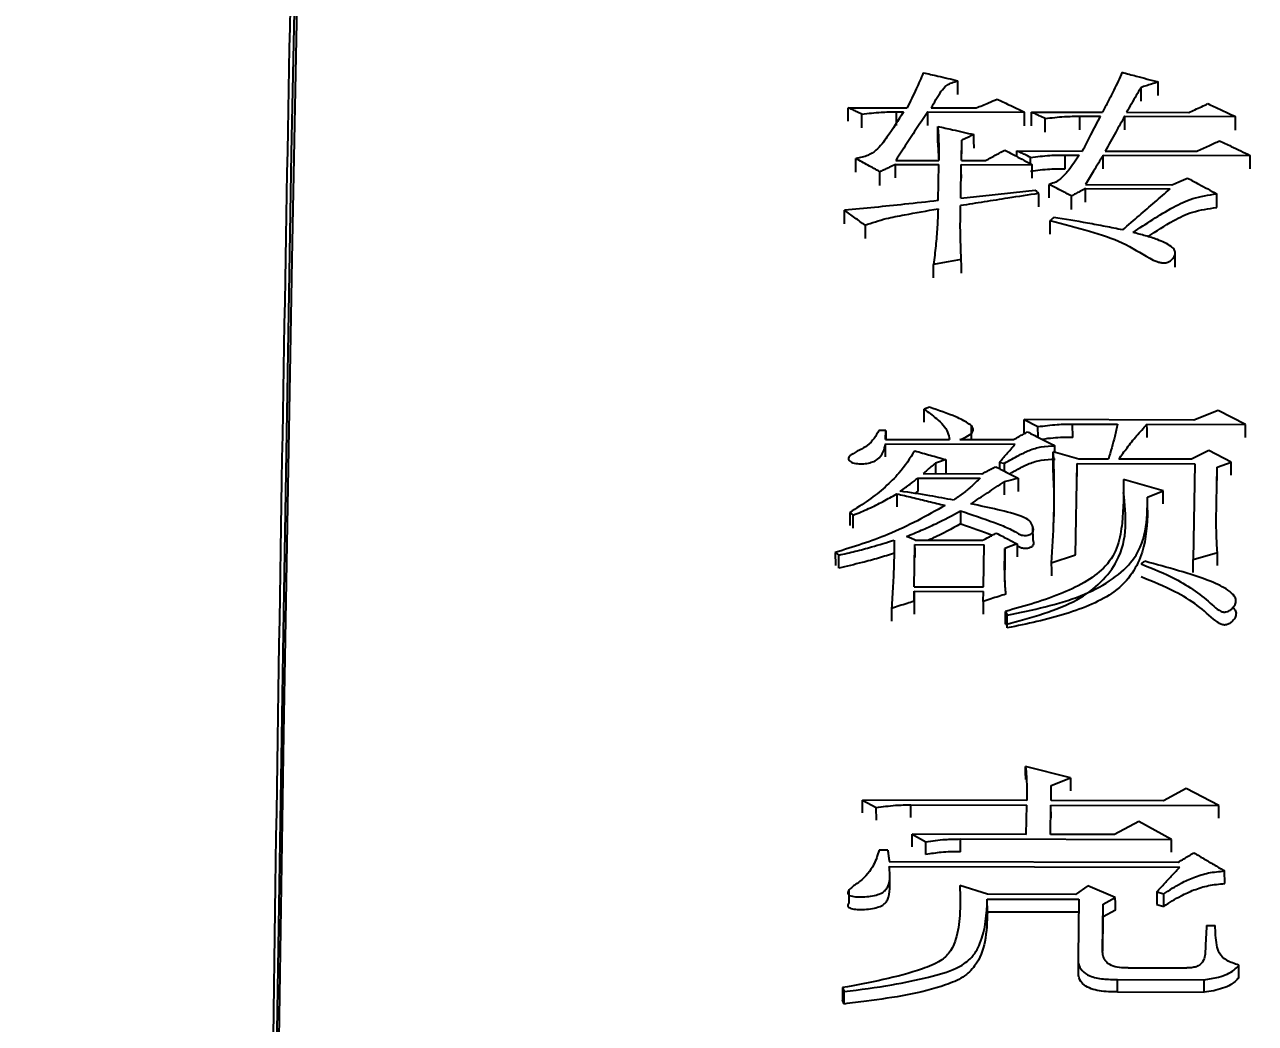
# Model space of a CAD drawing. Header units: millimetres. Extents: x 2312 to 3992, y 755 to 1943.
# Drawn here: x 2734.06 to 2740.99, y 1727.98 to 1733.6 of the extents above; entities that cross this region are included whole.
import ezdxf

# ---------------------------------------------------------------- set-up
doc = ezdxf.new("R2010")
doc.units = ezdxf.units.MM
doc.layers.add('标注', color=3, linetype='Continuous', lineweight=13)
doc.styles.add('SLDTEXTSTYLE1', font='txt.shx', dxfattribs={"width": 0.7, "bigfont": 'gbcbig.shx'})
doc.dimstyles.new('SLDDIMSTYLE12$0', dxfattribs={"dimtxt": 12, "dimasz": 10, "dimexe": 0, "dimexo": 0.0625, "dimgap": 0.875, "dimtad": 1, "dimdec": 1, "dimlfac": 1.8, "dimrnd": 1e-09, "dimzin": 12, "dimdsep": 46, "dimtxsty": 'SLDTEXTSTYLE1', "dimcen": 0.09, "dimdle": 8.16, "dimclrd": 3, "dimclre": 3, "dimadec": 0, "dimazin": 3, "dimtfac": 1, "dimtdec": 1, "dimtofl": 0, "dimtmove": 0, "dimatfit": 3, "dimfxl": 0, "dimfrac": 2, "dimtolj": 1, "dimlwd": 5, "dimlwe": 5, "dimarcsym": 0})

# ---------------------------------------------------------------- blocks, each defined once
blk = doc.blocks.new('*D45')
at = {"layer": 'Defpoints', "color": 0, "transparency": 16777216}
for p in [(2923.8087, 1855.6408), (2923.8087, 1839.6737), (2684.6011, 1694.1345)]:
    blk.add_point(p, dxfattribs=at)
at = {"layer": '标注', "color": 3, "lineweight": 5, "transparency": 16777216}
blk.add_line((2684.6011, 1694.197), (2684.6011, 1855.6408), dxfattribs=at)
at = {"layer": '标注', "color": 3, "linetype": 'Continuous', "lineweight": 5, "transparency": 16777216}
for p, q in [((2694.6011, 1855.6408), (2913.8087, 1855.6408)), ((2923.8087, 1839.7362), (2923.8087, 1855.6408))]:
    blk.add_line(p, q, dxfattribs=at)
at = {"layer": '标注', "color": 3, "transparency": 16777216}
for points in [[(2694.6011, 1857.3075), (2694.6011, 1853.9742), (2684.6011, 1855.6408)], [(2913.8087, 1857.3075), (2913.8087, 1853.9742), (2923.8087, 1855.6408)]]:
    blk.add_solid(points, dxfattribs=at)
at = {"layer": '标注', "color": 0, "transparency": 16777216, "insert": (2804.2049, 1867.9444), "char_height": 10, "attachment_point": 5, "style": 'SLDTEXTSTYLE1'}
blk.add_mtext('\\A1;{\\H2.28571x;290}', dxfattribs=at)

msp = doc.modelspace()

# ---------------------------------------------------------------- linework, layer by layer
at = {"color": 7, "linetype": 'Continuous', "lineweight": 25}
for p, q in [((2739.3168, 1733.2076), (2739.3165, 1733.2845)), ((2738.7002, 1733.1328), (2739.0312, 1733.1321)), ((2738.7005, 1733.0561), (2738.7002, 1733.1328)), ((2739.1675, 1733.1318), (2739.4206, 1733.1312)), ((2738.7777, 1733.0198), (2738.7774, 1733.0964)), ((2738.9724, 1733.1096), (2739.0113, 1733.1095)), ((2738.9727, 1733.0326), (2738.9724, 1733.1096)), ((2739.1476, 1733.1092), (2739.6928, 1733.108)), ((2739.7317, 1733.1079), (2740.1309, 1733.1071)), ((2739.732, 1733.0313), (2739.7317, 1733.1079)), ((2739.8092, 1732.9949), (2739.8089, 1733.0715)), ((2740.0039, 1733.0847), (2740.1207, 1733.0845)), ((2740.0042, 1733.0077), (2740.0039, 1733.0847)), ((2740.257, 1733.0842), (2740.88, 1733.0828)), ((2740.2672, 1733.1068), (2740.6176, 1733.106)), ((2739.3373, 1732.8355), (2739.3394, 1732.9498)), ((2738.7439, 1732.7697), (2738.7436, 1732.8459)), ((2739.6498, 1732.8897), (2740.0197, 1732.8889)), ((2739.6499, 1732.8579), (2739.6498, 1732.8897)), ((2739.7272, 1732.8164), (2739.727, 1732.8529)), ((2739.922, 1732.8663), (2739.9999, 1732.8661)), ((2739.9223, 1732.7895), (2739.922, 1732.8663)), ((2740.1361, 1732.8658), (2740.9636, 1732.864)), ((2740.1463, 1732.8886), (2740.6623, 1732.8875)), ((2738.9669, 1732.8133), (2739.2103, 1732.8128)), ((2738.9674, 1732.8363), (2739.2107, 1732.8357)), ((2739.2066, 1732.6098), (2739.2103, 1732.8128)), ((2739.3334, 1732.6234), (2739.3369, 1732.8125)), ((2739.3369, 1732.8125), (2739.736, 1732.8116)), ((2739.3373, 1732.8355), (2739.4736, 1732.8352)), ((2738.8789, 1732.6956), (2738.8786, 1732.7721)), ((2739.772, 1732.6503), (2739.7723, 1732.5743)), ((2739.8316, 1732.625), (2739.8313, 1732.701)), ((2740.0354, 1732.6774), (2740.5124, 1732.6764)), ((2740.0358, 1732.7005), (2740.5225, 1732.6994)), ((2740.7751, 1732.5716), (2740.7748, 1732.648)), ((2739.333, 1732.5059), (2739.3327, 1732.5817)), ((2739.957, 1732.5596), (2739.9567, 1732.636)), ((2738.7951, 1732.4713), (2738.7954, 1732.3957)), ((2739.3321, 1732.4232), (2739.3321, 1732.4426)), ((2740.5405, 1732.2345), (2740.5402, 1732.3103)), ((2739.1571, 1731.4463), (2739.1278, 1731.4366)), ((2739.1281, 1731.3625), (2739.1278, 1731.4366)), ((2740.7826, 1731.4281), (2740.6454, 1731.3747)), ((2740.9371, 1731.3496), (2740.7826, 1731.4281)), ((2739.3946, 1731.2664), (2739.3942, 1731.3404)), ((2739.6914, 1731.3768), (2739.7686, 1731.3374)), ((2740.6454, 1731.3747), (2739.6914, 1731.3768)), ((2739.6917, 1731.3027), (2739.6914, 1731.3768)), ((2739.7689, 1731.2779), (2739.7686, 1731.3374)), ((2739.9636, 1731.3517), (2740.2167, 1731.3511)), ((2739.9639, 1731.2771), (2739.9636, 1731.3517)), ((2740.3822, 1731.3508), (2740.9371, 1731.3496)), ((2738.9115, 1731.3148), (2738.8726, 1731.3149)), ((2738.9107, 1731.2657), (2738.9115, 1731.3148)), ((2738.9107, 1731.2657), (2739.2709, 1731.2649)), ((2738.9115, 1731.3148), (2738.9117, 1731.2657)), ((2739.3293, 1731.2648), (2739.6311, 1731.2641)), ((2738.9106, 1731.1672), (2738.9103, 1731.2411)), ((2738.9103, 1731.2411), (2739.6404, 1731.2395)), ((2739.9992, 1731.1549), (2739.8538, 1731.1947)), ((2739.8643, 1731.1918), (2739.8642, 1731.2292)), ((2740.7302, 1731.2027), (2740.632, 1731.1536)), ((2740.8556, 1731.1383), (2740.7302, 1731.2027)), ((2739.5511, 1731.1362), (2739.5512, 1731.1012)), ((2739.5511, 1731.1362), (2739.5802, 1731.1312)), ((2739.5804, 1731.0862), (2739.5802, 1731.1312)), ((2739.8561, 1731.0344), (2739.8542, 1731.1203)), ((2739.9806, 1730.6162), (2739.9891, 1731.1303)), ((2739.9891, 1731.1303), (2740.651, 1731.1288)), ((2740.1647, 1731.1546), (2739.9992, 1731.1549)), ((2740.632, 1731.1536), (2740.2231, 1731.1545)), ((2740.651, 1731.1288), (2740.6422, 1730.5895)), ((2740.7773, 1731.1088), (2740.8556, 1731.1383)), ((2739.092, 1731.0481), (2739.4425, 1731.0473)), ((2739.1216, 1731.0728), (2739.4526, 1731.0721)), ((2740.7723, 1730.8053), (2740.7773, 1731.1088)), ((2739.0924, 1730.9739), (2739.076, 1730.9611)), ((2740.4733, 1730.9756), (2740.2504, 1731.0406)), ((2740.3851, 1730.9409), (2740.4733, 1730.9756)), ((2740.3854, 1730.8674), (2740.3851, 1730.9409)), ((2738.7092, 1730.8548), (2738.7095, 1730.7814)), ((2738.7287, 1730.7664), (2738.7284, 1730.8398)), ((2739.7406, 1730.6986), (2739.7403, 1730.7724)), ((2739.0766, 1730.6987), (2739.4562, 1730.6979)), ((2738.6276, 1730.6292), (2738.6279, 1730.5556)), ((2739.0723, 1730.436), (2739.0761, 1730.6735)), ((2739.0761, 1730.6735), (2739.4655, 1730.6727)), ((2739.4617, 1730.4352), (2739.4655, 1730.6727)), ((2740.6422, 1730.5895), (2740.7791, 1730.6296)), ((2738.6472, 1730.5405), (2738.6468, 1730.614)), ((2739.5824, 1730.5787), (2739.5819, 1730.531)), ((2739.8436, 1730.5711), (2739.9806, 1730.6162)), ((2740.6425, 1730.5164), (2740.6422, 1730.5895)), ((2739.0723, 1730.436), (2739.4617, 1730.4352)), ((2739.071, 1730.3547), (2739.0719, 1730.4107)), ((2739.071, 1730.3547), (2739.0714, 1730.2819)), ((2739.0719, 1730.4107), (2739.4613, 1730.4098)), ((2739.4604, 1730.3539), (2739.4613, 1730.4098)), ((2740.8694, 1730.3873), (2740.8694, 1730.3893)), ((2739.5861, 1730.2975), (2739.5955, 1730.2771)), ((2740.8698, 1730.316), (2740.8697, 1730.3259)), ((2739.9511, 1729.3597), (2739.6989, 1729.4235)), ((2739.8421, 1729.2331), (2739.8434, 1729.3177)), ((2739.8434, 1729.3177), (2739.9511, 1729.3597)), ((2740.6025, 1729.3002), (2740.4749, 1729.2317)), ((2740.786, 1729.2046), (2740.6025, 1729.3002)), ((2738.781, 1729.2354), (2738.8582, 1729.1929)), ((2739.7058, 1729.2334), (2738.781, 1729.2354)), ((2738.7813, 1729.1639), (2738.781, 1729.2354)), ((2738.8586, 1729.1214), (2738.8582, 1729.1929)), ((2739.0531, 1729.2083), (2739.7054, 1729.2069)), ((2739.0535, 1729.1367), (2739.0531, 1729.2083)), ((2739.7029, 1729.0421), (2739.7054, 1729.2069)), ((2739.8392, 1729.0418), (2739.8417, 1729.2066)), ((2739.8417, 1729.2066), (2740.786, 1729.2046)), ((2739.8421, 1729.1351), (2739.8417, 1729.2066)), ((2740.4749, 1729.2317), (2739.8421, 1729.2331)), ((2740.3368, 1729.1153), (2740.1994, 1729.041)), ((2740.5202, 1729.0137), (2740.3368, 1729.1153)), ((2739.0604, 1729.0435), (2739.1376, 1729.0007)), ((2739.7029, 1729.0421), (2739.0604, 1729.0435)), ((2739.0608, 1728.9722), (2739.0604, 1729.0435)), ((2740.1994, 1729.041), (2739.8392, 1729.0418)), ((2739.138, 1728.9293), (2739.1376, 1729.0007)), ((2739.3326, 1729.0163), (2740.5202, 1729.0137)), ((2739.3329, 1728.9449), (2739.3326, 1729.0163)), ((2738.9227, 1728.9531), (2738.874, 1728.9532)), ((2738.9311, 1728.862), (2740.5666, 1728.8585)), ((2738.9315, 1728.8888), (2740.5573, 1728.8853)), ((2740.8198, 1728.7653), (2740.8194, 1728.8364)), ((2738.9348, 1728.7364), (2738.9344, 1728.8079)), ((2738.7035, 1728.727), (2738.7039, 1728.6557)), ((2739.4837, 1728.7049), (2739.3286, 1728.7537)), ((2739.9802, 1728.7038), (2739.4837, 1728.7049)), ((2740.049, 1728.7521), (2739.9802, 1728.7038)), ((2740.2038, 1728.6872), (2740.049, 1728.7521)), ((2740.1351, 1728.6495), (2740.2038, 1728.6872)), ((2740.4379, 1728.719), (2740.4767, 1728.7081)), ((2740.4379, 1728.719), (2740.4383, 1728.6481)), ((2740.4771, 1728.6372), (2740.4767, 1728.7081)), ((2739.4833, 1728.6779), (2739.9992, 1728.6768)), ((2739.4837, 1728.6071), (2739.4833, 1728.6779)), ((2739.4838, 1728.595), (2739.4834, 1728.6663)), ((2739.9992, 1728.6768), (2739.9944, 1728.3515)), ((2740.1313, 1728.3893), (2740.1351, 1728.6495)), ((2740.4383, 1728.6481), (2740.4771, 1728.6372)), ((2739.4837, 1728.6071), (2739.9982, 1728.6059)), ((2740.1327, 1728.3851), (2740.1355, 1728.5787)), ((2740.2042, 1728.6163), (2740.1355, 1728.5787)), ((2740.7175, 1728.5293), (2740.7661, 1728.5292)), ((2739.9944, 1728.332), (2739.9948, 1728.261)), ((2740.2759, 1728.2909), (2740.6069, 1728.2902)), ((2740.2165, 1728.2254), (2740.7033, 1728.2244)), ((2740.2169, 1728.1552), (2740.2165, 1728.2254)), ((2738.6679, 1728.1795), (2738.6773, 1728.1576)), ((2738.6679, 1728.1795), (2738.6683, 1728.1093)), ((2740.2169, 1728.1552), (2740.7037, 1728.1541)), ((2738.6777, 1728.0874), (2738.6683, 1728.1093))]:
    msp.add_line(p, q, dxfattribs=at)
at = {"color": 7, "linetype": 'Continuous', "lineweight": 25, "flags": 128}
for points in [[(2735.9592, 1743.3584), (2735.9101, 1743.1906), (2735.8604, 1742.6879), (2735.8105, 1741.8527), (2735.7605, 1740.6887), (2735.7108, 1739.2016), (2735.6615, 1737.3981), (2735.6129, 1735.2867), (2735.5651, 1732.8772), (2735.5185, 1730.1809), (2735.4732, 1727.2103), (2735.4295, 1723.9794), (2735.3875, 1720.5031), (2735.3475, 1716.7977), (2735.3096, 1712.8804), (2735.274, 1708.7695), (2735.2409, 1704.4842), (2735.2105, 1700.0444), (2735.1828, 1695.4709), (2735.158, 1690.785), (2735.1362, 1686.0085), (2735.1175, 1681.1636), (2735.1021, 1676.2731), (2735.0899, 1671.3597)], [(2735.9577, 1742.6576), (2735.909, 1742.4915), (2735.8599, 1741.9937), (2735.8104, 1741.1666), (2735.761, 1740.014), (2735.7117, 1738.5412), (2735.6629, 1736.7553), (2735.6147, 1734.6645), (2735.5675, 1732.2784), (2735.5213, 1729.6084), (2735.4765, 1726.6667), (2735.4332, 1723.4672), (2735.3916, 1720.0248), (2735.352, 1716.3554), (2735.3144, 1712.4762), (2735.2792, 1708.4054), (2735.2464, 1704.1618), (2735.2163, 1699.7652), (2735.1888, 1695.2362), (2735.1643, 1690.5959), (2735.1517, 1687.9313)], [(2740.4459, 1733.2007), (2740.4457, 1733.2436), (2740.4456, 1733.2776)], [(2740.3476, 1733.2464), (2740.3478, 1733.2031), (2740.3479, 1733.1695)], [(2739.1479, 1733.0325), (2739.1477, 1733.0753), (2739.1476, 1733.1092)], [(2739.6931, 1733.0314), (2739.6929, 1733.0741), (2739.6928, 1733.108)], [(2740.2573, 1733.0075), (2740.2571, 1733.0503), (2740.257, 1733.0842)], [(2740.8803, 1733.0062), (2740.8802, 1733.0489), (2740.88, 1733.0828)], [(2739.2048, 1732.9505), (2739.2046, 1732.9936), (2739.2045, 1733.0275)], [(2739.3397, 1732.8734), (2739.3395, 1732.916), (2739.3394, 1732.9498)], [(2739.4084, 1732.9051), (2739.4082, 1732.9477), (2739.4081, 1732.9815)], [(2740.1364, 1732.7895), (2740.1363, 1732.832), (2740.1361, 1732.8658)], [(2740.9639, 1732.7877), (2740.9638, 1732.8302), (2740.9636, 1732.864)], [(2738.9672, 1732.7371), (2738.9671, 1732.7796), (2738.9669, 1732.8133)], [(2739.3372, 1732.7359), (2739.337, 1732.7788), (2739.3369, 1732.8125)], [(2739.7363, 1732.7355), (2739.7361, 1732.7779), (2739.736, 1732.8116)], [(2739.3334, 1732.6234), (2739.51, 1732.6425), (2739.6314, 1732.6557), (2739.7529, 1732.6688)], [(2740.0357, 1732.6015), (2740.0355, 1732.6438), (2740.0354, 1732.6774)], [(2738.6802, 1732.4795), (2738.6801, 1732.5217), (2738.6799, 1732.5553)], [(2739.8377, 1732.4212), (2739.8376, 1732.4546), (2739.8375, 1732.4758), (2739.8374, 1732.4969)], [(2739.337, 1732.2779), (2739.2942, 1732.2702), (2739.2514, 1732.2626), (2739.1807, 1732.25)], [(2739.181, 1732.1747), (2739.1809, 1732.2166), (2739.1807, 1732.25)], [(2739.3373, 1732.202), (2739.3371, 1732.2445), (2739.337, 1732.2779)], [(2740.3825, 1731.2768), (2740.3823, 1731.3179), (2740.3822, 1731.3508)], [(2740.9374, 1731.2756), (2740.9372, 1731.3167), (2740.9371, 1731.3496)], [(2739.8542, 1731.1203), (2739.854, 1731.162), (2739.8538, 1731.1947)], [(2739.2495, 1731.1516), (2739.2201, 1731.1418), (2739.1908, 1731.132)], [(2739.1908, 1731.132), (2739.191, 1731.0904), (2739.1911, 1731.0726)], [(2739.2495, 1731.1516), (2739.2497, 1731.11), (2739.2499, 1731.0779)], [(2739.9894, 1731.0565), (2739.9892, 1731.0976), (2739.9891, 1731.1303)], [(2740.856, 1731.0645), (2740.8558, 1731.1056), (2740.8556, 1731.1383)], [(2739.092, 1731.0481), (2739.0922, 1731.0065), (2739.0924, 1730.9739)], [(2739.6567, 1731.0469), (2739.6176, 1731.037), (2739.5785, 1731.0272)], [(2739.6567, 1731.0469), (2739.6569, 1731.0053), (2739.657, 1730.9732)], [(2740.7776, 1731.0351), (2740.7774, 1731.0761), (2740.7773, 1731.1088)], [(2739.5785, 1731.0272), (2739.5786, 1730.9857), (2739.5788, 1730.9536)], [(2740.4736, 1730.902), (2740.4734, 1730.943), (2740.4733, 1730.9756)], [(2738.9737, 1730.9589), (2738.9739, 1730.9175), (2738.9741, 1730.8854)], [(2738.7092, 1730.8548), (2738.7188, 1730.8473), (2738.7284, 1730.8398)], [(2739.3324, 1730.8635), (2739.3325, 1730.8419), (2739.3326, 1730.8203), (2739.3328, 1730.7896)], [(2739.0766, 1730.6987), (2739.0524, 1730.7088), (2739.0282, 1730.7189)], [(2738.6276, 1730.6292), (2738.6372, 1730.6216), (2738.6468, 1730.614)], [(2739.0765, 1730.6004), (2739.0763, 1730.6411), (2739.0761, 1730.6735)], [(2739.6506, 1730.6773), (2739.6163, 1730.6648), (2739.582, 1730.6523)], [(2739.582, 1730.6523), (2739.5822, 1730.6111), (2739.5824, 1730.5792)], [(2739.6506, 1730.6773), (2739.6508, 1730.6361), (2739.6509, 1730.6041)], [(2740.7795, 1730.5564), (2740.7793, 1730.5972), (2740.7791, 1730.6296)], [(2739.8436, 1730.5711), (2739.8438, 1730.5299), (2739.8439, 1730.498)], [(2740.3497, 1730.5649), (2740.3547, 1730.5687), (2740.3621, 1730.5744), (2740.3694, 1730.58)], [(2739.0719, 1730.4107), (2739.0721, 1730.3696), (2739.0723, 1730.3378)], [(2739.4604, 1730.3539), (2739.4606, 1730.3129), (2739.4608, 1730.2811)], [(2738.9438, 1730.3142), (2738.944, 1730.2733), (2738.9441, 1730.2415)], [(2739.5864, 1730.2248), (2739.5863, 1730.2539), (2739.5862, 1730.2757), (2739.5861, 1730.2975)], [(2739.5958, 1730.2044), (2739.5957, 1730.2335), (2739.5956, 1730.2553), (2739.5955, 1730.2771)], [(2739.6993, 1729.3518), (2739.6991, 1729.3919), (2739.6989, 1729.4235)], [(2739.8437, 1729.2461), (2739.8435, 1729.2862), (2739.8434, 1729.3177)], [(2739.9511, 1729.3597), (2739.9513, 1729.3195), (2739.9515, 1729.2881)], [(2740.7864, 1729.1331), (2740.7861, 1729.1731), (2740.786, 1729.2046)], [(2740.5206, 1728.9424), (2740.5204, 1728.9823), (2740.5202, 1729.0137)], [(2740.2042, 1728.6163), (2740.204, 1728.656), (2740.2038, 1728.6872)], [(2740.1355, 1728.5787), (2740.1353, 1728.6184), (2740.1351, 1728.6495)], [(2740.8996, 1728.2355), (2740.8995, 1728.2552), (2740.8993, 1728.2749), (2740.8992, 1728.3059)], [(2738.6777, 1728.0874), (2738.6776, 1728.1162), (2738.6775, 1728.1369), (2738.6773, 1728.1576)]]:
    msp.add_lwpolyline(points, dxfattribs=at)
at = {"color": 7, "linetype": 'Continuous', "lineweight": 25}
for points, knots in [([(2735.1493, 1687.9335), (2735.1511, 1688.3922), (2735.1597, 1690.6873), (2735.1777, 1694.7772), (2735.2061, 1700.0961), (2735.2418, 1705.7681), (2735.2862, 1711.6765), (2735.3403, 1717.6497), (2735.3996, 1723.1251), (2735.4636, 1728.0128), (2735.5313, 1732.2733), (2735.5957, 1735.5399), (2735.6552, 1737.9563), (2735.7092, 1739.7047), (2735.7614, 1740.9762), (2735.8114, 1741.8335), (2735.843, 1742.0854), (2735.8588, 1742.2114)], [0, 0, 0, 0, 0.015982, 0.079971, 0.143956, 0.207938, 0.29112, 0.374568, 0.45775, 0.540927, 0.624368, 0.707543, 0.76895, 0.830357, 0.891763, 0.945879, 1, 1, 1, 1]), ([(2739.1225, 1733.3298), (2739.11, 1733.2995), (2739.0901, 1733.2513), (2739.0582, 1733.1855), (2739.0402, 1733.1499), (2739.0312, 1733.1321)], [0, 0, 0, 0, 0.458838, 0.729395, 1, 1, 1, 1]), ([(2739.1225, 1733.3298), (2739.1498, 1733.3234), (2739.1957, 1733.3127), (2739.2603, 1733.2977), (2739.2977, 1733.2889), (2739.3164, 1733.2846)], [0, 0, 0, 0, 0.421517, 0.710758, 1, 1, 1, 1]), ([(2740.2421, 1733.3318), (2740.227, 1733.2984), (2740.2025, 1733.2442), (2740.164, 1733.1694), (2740.1419, 1733.1278), (2740.1309, 1733.1071)], [0, 0, 0, 0, 0.445487, 0.722723, 1, 1, 1, 1]), ([(2740.2421, 1733.3318), (2740.2687, 1733.3248), (2740.3159, 1733.3122), (2740.3837, 1733.2941), (2740.4249, 1733.2831), (2740.4456, 1733.2776)], [0, 0, 0, 0, 0.391545, 0.695772, 1, 1, 1, 1]), ([(2739.1675, 1733.1318), (2739.1849, 1733.1627), (2739.2093, 1733.2059), (2739.2509, 1733.2624), (2739.2944, 1733.2771), (2739.3164, 1733.2845)], [0, 0, 0, 0, 0.5544394, 0.7741875, 1, 1, 1, 1]), ([(2740.4456, 1733.2776), (2740.4328, 1733.2735), (2740.4101, 1733.2663), (2740.3775, 1733.2559), (2740.3576, 1733.2496), (2740.3476, 1733.2464)], [0, 0, 0, 0, 0.391182, 0.695591, 1, 1, 1, 1]), ([(2740.3476, 1733.2464), (2740.3391, 1733.2316), (2740.3214, 1733.201), (2740.2946, 1733.1545), (2740.2763, 1733.1227), (2740.2672, 1733.1068)], [0, 0, 0, 0, 0.3187668, 0.6593831, 1, 1, 1, 1]), ([(2738.7774, 1733.0964), (2738.7664, 1733.1016), (2738.748, 1733.1103), (2738.7222, 1733.1224), (2738.7076, 1733.1293), (2738.7002, 1733.1328)], [0, 0, 0, 0, 0.429625, 0.7148125, 1, 1, 1, 1]), ([(2739.4206, 1733.1312), (2739.4323, 1733.1361), (2739.4556, 1733.1459), (2739.4949, 1733.1624), (2739.5224, 1733.174), (2739.5384, 1733.1806)], [0, 0, 0, 0, 0.297229, 0.594458, 1, 1, 1, 1]), ([(2739.5384, 1733.1806), (2739.5605, 1733.1703), (2739.5973, 1733.153), (2739.6487, 1733.1288), (2739.6781, 1733.1149), (2739.6928, 1733.108)], [0, 0, 0, 0, 0.429625, 0.714812, 1, 1, 1, 1]), ([(2740.6176, 1733.106), (2740.6289, 1733.1112), (2740.6525, 1733.122), (2740.6885, 1733.1385), (2740.7132, 1733.1498), (2740.7256, 1733.1555)], [0, 0, 0, 0, 0.312458, 0.656229, 1, 1, 1, 1]), ([(2740.7256, 1733.1555), (2740.7477, 1733.1451), (2740.7845, 1733.1278), (2740.836, 1733.1036), (2740.8654, 1733.0897), (2740.88, 1733.0828)], [0, 0, 0, 0, 0.429625, 0.714813, 1, 1, 1, 1]), ([(2739.0113, 1733.1095), (2738.9817, 1733.0615), (2738.9365, 1732.9883), (2738.8736, 1732.9048), (2738.8136, 1732.8608), (2738.7672, 1732.8509), (2738.7436, 1732.8459)], [0, 0, 0, 0, 0.4931193, 0.7514612, 0.8737097, 1, 1, 1, 1]), ([(2738.7774, 1733.0964), (2738.8133, 1733.1009), (2738.8775, 1733.1088), (2738.9433, 1733.1093), (2738.9724, 1733.1096)], [0, 0, 0, 0, 0.558776, 1, 1, 1, 1]), ([(2739.1476, 1733.1092), (2739.1281, 1733.0798), (2739.0883, 1733.0198), (2739.0282, 1732.9289), (2738.9876, 1732.8671), (2738.9674, 1732.8363)], [0, 0, 0, 0, 0.325075, 0.662536, 1, 1, 1, 1]), ([(2739.8089, 1733.0715), (2739.7979, 1733.0768), (2739.7795, 1733.0854), (2739.7537, 1733.0976), (2739.7391, 1733.1045), (2739.7317, 1733.1079)], [0, 0, 0, 0, 0.429625, 0.714813, 1, 1, 1, 1]), ([(2739.8089, 1733.0715), (2739.8448, 1733.076), (2739.909, 1733.0839), (2739.9748, 1733.0845), (2740.0039, 1733.0847)], [0, 0, 0, 0, 0.558776, 1, 1, 1, 1]), ([(2740.0197, 1732.8889), (2740.0353, 1732.9192), (2740.0599, 1732.967), (2740.0936, 1733.0322), (2740.1117, 1733.067), (2740.1207, 1733.0845)], [0, 0, 0, 0, 0.462939, 0.731469, 1, 1, 1, 1]), ([(2740.257, 1733.0842), (2740.24, 1733.0543), (2740.2131, 1733.0069), (2740.1762, 1732.9417), (2740.1563, 1732.9063), (2740.1463, 1732.8886)], [0, 0, 0, 0, 0.459922, 0.729961, 1, 1, 1, 1]), ([(2739.2045, 1733.0275), (2739.2056, 1733.0115), (2739.2078, 1732.9795), (2739.2107, 1732.9156), (2739.2107, 1732.8676), (2739.2107, 1732.8357)], [0, 0, 0, 0, 0.251385, 0.502776, 1, 1, 1, 1]), ([(2739.2045, 1733.0275), (2739.232, 1733.0213), (2739.2796, 1733.0105), (2739.3475, 1732.9952), (2739.3879, 1732.9861), (2739.4081, 1732.9815)], [0, 0, 0, 0, 0.404672, 0.702336, 1, 1, 1, 1]), ([(2739.2101, 1732.8425), (2739.2101, 1732.8472), (2739.21, 1732.8677), (2739.2079, 1732.9037), (2739.2058, 1732.9349), (2739.2048, 1732.9505)], [0, 0, 0, 0, 0.13062, 0.565284, 1, 1, 1, 1]), ([(2739.4081, 1732.9815), (2739.4024, 1732.9789), (2739.3909, 1732.9736), (2739.3737, 1732.9657), (2739.3566, 1732.9577), (2739.3451, 1732.9524), (2739.3394, 1732.9498)], [0, 0, 0, 0, 0.25, 0.5, 0.75, 1, 1, 1, 1]), ([(2740.6623, 1732.8875), (2740.6735, 1732.8927), (2740.696, 1732.9032), (2740.7386, 1732.9229), (2740.7699, 1732.9373), (2740.7899, 1732.9466)], [0, 0, 0, 0, 0.264388, 0.528776, 1, 1, 1, 1]), ([(2740.7899, 1732.9466), (2740.812, 1732.9361), (2740.852, 1732.9171), (2740.9099, 1732.8896), (2740.9457, 1732.8725), (2740.9636, 1732.864)], [0, 0, 0, 0, 0.381889, 0.690944, 1, 1, 1, 1]), ([(2738.8786, 1732.7721), (2738.8673, 1732.7783), (2738.8448, 1732.7906), (2738.8111, 1732.8091), (2738.7773, 1732.8275), (2738.7548, 1732.8398), (2738.7436, 1732.8459)], [0, 0, 0, 0, 0.25, 0.5, 0.75, 1, 1, 1, 1]), ([(2739.4736, 1732.8352), (2739.484, 1732.8409), (2739.5047, 1732.8523), (2739.5408, 1732.872), (2739.5665, 1732.8861), (2739.5818, 1732.8945)], [0, 0, 0, 0, 0.287964, 0.575929, 1, 1, 1, 1]), ([(2739.5818, 1732.8945), (2739.6026, 1732.8833), (2739.6388, 1732.8639), (2739.6902, 1732.8363), (2739.7207, 1732.8198), (2739.736, 1732.8116)], [0, 0, 0, 0, 0.406183, 0.703092, 1, 1, 1, 1]), ([(2739.727, 1732.8529), (2739.716, 1732.8582), (2739.6976, 1732.867), (2739.6718, 1732.8792), (2739.6572, 1732.8862), (2739.6498, 1732.8897)], [0, 0, 0, 0, 0.429625, 0.714813, 1, 1, 1, 1]), ([(2739.727, 1732.8529), (2739.7629, 1732.8574), (2739.8271, 1732.8654), (2739.8929, 1732.866), (2739.922, 1732.8663)], [0, 0, 0, 0, 0.558776, 1, 1, 1, 1]), ([(2739.9999, 1732.8661), (2739.9811, 1732.8362), (2739.9525, 1732.7905), (2739.905, 1732.7407), (2739.8714, 1732.7127), (2739.8448, 1732.7049), (2739.8313, 1732.701)], [0, 0, 0, 0, 0.493564, 0.753584, 0.87545, 1, 1, 1, 1]), ([(2740.1361, 1732.8658), (2740.127, 1732.8508), (2740.1088, 1732.8208), (2740.0753, 1732.7658), (2740.051, 1732.7256), (2740.0358, 1732.7005)], [0, 0, 0, 0, 0.2728521, 0.5457043, 1, 1, 1, 1]), ([(2738.9669, 1732.8133), (2738.9557, 1732.8081), (2738.9353, 1732.7986), (2738.9059, 1732.7849), (2738.8877, 1732.7764), (2738.8786, 1732.7721)], [0, 0, 0, 0, 0.381894, 0.690947, 1, 1, 1, 1]), ([(2739.7273, 1732.7762), (2739.7632, 1732.7807), (2739.8274, 1732.7887), (2739.8932, 1732.7893), (2739.9223, 1732.7895)], [0, 0, 0, 0, 0.558764, 1, 1, 1, 1]), ([(2740.5225, 1732.6994), (2740.5343, 1732.7044), (2740.555, 1732.7129), (2740.5844, 1732.7252), (2740.602, 1732.7325), (2740.6108, 1732.7361)], [0, 0, 0, 0, 0.401179, 0.700589, 1, 1, 1, 1]), ([(2740.6108, 1732.7361), (2740.6318, 1732.7249), (2740.6696, 1732.7046), (2740.7242, 1732.6753), (2740.7579, 1732.6571), (2740.7747, 1732.6481)], [0, 0, 0, 0, 0.383515, 0.691757, 1, 1, 1, 1]), ([(2739.772, 1732.6503), (2739.7144, 1732.6413), (2739.6123, 1732.6254), (2739.4659, 1732.6025), (2739.3771, 1732.5886), (2739.3327, 1732.5817)], [0, 0, 0, 0, 0.393566, 0.696783, 1, 1, 1, 1]), ([(2739.9567, 1732.636), (2739.9461, 1732.6415), (2739.9247, 1732.6526), (2739.8829, 1732.6743), (2739.8518, 1732.6904), (2739.8313, 1732.701)], [0, 0, 0, 0, 0.255381, 0.510761, 1, 1, 1, 1]), ([(2740.0354, 1732.6774), (2740.0247, 1732.6718), (2740.0063, 1732.6621), (2739.9801, 1732.6483), (2739.9645, 1732.6401), (2739.9567, 1732.636)], [0, 0, 0, 0, 0.406188, 0.703094, 1, 1, 1, 1]), ([(2740.2454, 1732.4447), (2740.2767, 1732.472), (2740.3369, 1732.5245), (2740.4259, 1732.6017), (2740.4836, 1732.6515), (2740.5124, 1732.6764)], [0, 0, 0, 0, 0.352543, 0.676271, 1, 1, 1, 1]), ([(2740.3036, 1732.4306), (2740.3765, 1732.4793), (2740.4785, 1732.5474), (2740.6351, 1732.627), (2740.7278, 1732.641), (2740.7747, 1732.648)], [0, 0, 0, 0, 0.552929, 0.773516, 1, 1, 1, 1]), ([(2739.2066, 1732.6098), (2739.1438, 1732.6027), (2739.0248, 1732.5893), (2738.8492, 1732.5713), (2738.7363, 1732.5606), (2738.6799, 1732.5553)], [0, 0, 0, 0, 0.359316, 0.679629, 1, 1, 1, 1]), ([(2739.337, 1732.2779), (2739.3345, 1732.3325), (2739.3309, 1732.4107), (2739.3316, 1732.5118), (2739.3323, 1732.5584), (2739.3327, 1732.5817)], [0, 0, 0, 0, 0.536936, 0.768461, 1, 1, 1, 1]), ([(2740.3881, 1732.407), (2740.4344, 1732.4376), (2740.51, 1732.4876), (2740.6356, 1732.5505), (2740.7282, 1732.5645), (2740.775, 1732.5716)], [0, 0, 0, 0, 0.438371, 0.715424, 1, 1, 1, 1]), ([(2738.7951, 1732.4713), (2738.7759, 1732.4853), (2738.7375, 1732.5133), (2738.6991, 1732.5413), (2738.6799, 1732.5553)], [0, 0, 0, 0, 0.499636, 1, 1, 1, 1]), ([(2738.7951, 1732.4713), (2738.8338, 1732.4847), (2738.9038, 1732.5088), (2739.0451, 1732.5351), (2739.143, 1732.5523), (2739.2058, 1732.5634)], [0, 0, 0, 0, 0.307961, 0.555794, 1, 1, 1, 1]), ([(2739.2058, 1732.5634), (2739.2047, 1732.5288), (2739.2026, 1732.4596), (2739.1934, 1732.3551), (2739.1849, 1732.285), (2739.1807, 1732.25)], [0, 0, 0, 0, 0.332594, 0.666235, 1, 1, 1, 1]), ([(2739.8572, 1732.5155), (2739.8539, 1732.5124), (2739.8473, 1732.5062), (2739.8407, 1732.5), (2739.8374, 1732.4969)], [0, 0, 0, 0, 0.500144, 1, 1, 1, 1]), ([(2740.2454, 1732.4447), (2740.2127, 1732.4513), (2740.1472, 1732.4646), (2740.0182, 1732.4888), (2739.921, 1732.5049), (2739.8572, 1732.5155)], [0, 0, 0, 0, 0.255869, 0.511759, 1, 1, 1, 1]), ([(2739.8374, 1732.4969), (2739.912, 1732.478), (2740.0531, 1732.4422), (2740.2521, 1732.3766), (2740.3571, 1732.3068), (2740.4287, 1732.2692), (2740.4563, 1732.2612), (2740.4732, 1732.2588), (2740.4884, 1732.2599), (2740.5024, 1732.2639), (2740.519, 1732.2733), (2740.5352, 1732.2912), (2740.5433, 1732.3135), (2740.5367, 1732.3355), (2740.5061, 1732.3628), (2740.4492, 1732.3883), (2740.3743, 1732.4122), (2740.3272, 1732.4244), (2740.3036, 1732.4306)], [0, 0, 0, 0, 0.198042, 0.374573, 0.552198, 0.596402, 0.611696, 0.627125, 0.637321, 0.647491, 0.664271, 0.693708, 0.734691, 0.762967, 0.791178, 0.874805, 0.937128, 1, 1, 1, 1]), ([(2739.1278, 1731.4366), (2739.1513, 1731.4189), (2739.1899, 1731.3898), (2739.2383, 1731.3471), (2739.2618, 1731.3066), (2739.2679, 1731.2787), (2739.2709, 1731.2649)], [0, 0, 0, 0, 0.344956, 0.566156, 0.783788, 1, 1, 1, 1]), ([(2739.3293, 1731.2648), (2739.345, 1731.2709), (2739.3758, 1731.283), (2739.4073, 1731.3086), (2739.4014, 1731.337), (2739.3654, 1731.3645), (2739.2861, 1731.4035), (2739.2084, 1731.4293), (2739.1571, 1731.4463)], [0, 0, 0, 0, 0.121717, 0.238499, 0.329404, 0.425324, 0.620733, 1, 1, 1, 1]), ([(2739.7686, 1731.3374), (2739.8045, 1731.3422), (2739.8687, 1731.3508), (2739.9345, 1731.3514), (2739.9636, 1731.3517)], [0, 0, 0, 0, 0.558776, 1, 1, 1, 1]), ([(2740.2167, 1731.3511), (2740.2116, 1731.3283), (2740.2018, 1731.2841), (2740.1839, 1731.2186), (2740.1711, 1731.1759), (2740.1647, 1731.1546)], [0, 0, 0, 0, 0.3490073, 0.6744551, 1, 1, 1, 1]), ([(2740.2231, 1731.1545), (2740.2389, 1731.176), (2740.2711, 1731.2201), (2740.3222, 1731.2861), (2740.3622, 1731.3292), (2740.3822, 1731.3508)], [0, 0, 0, 0, 0.322832, 0.6610659, 1, 1, 1, 1]), ([(2738.8726, 1731.3149), (2738.8561, 1731.2851), (2738.8261, 1731.2311), (2738.7389, 1731.1944), (2738.701, 1731.167), (2738.7001, 1731.1539), (2738.7075, 1731.1439), (2738.7186, 1731.1366), (2738.7395, 1731.1299), (2738.7697, 1731.1269), (2738.8058, 1731.1298), (2738.8381, 1731.1384), (2738.8773, 1731.1577), (2738.9008, 1731.195), (2738.9071, 1731.2257), (2738.9103, 1731.2411)], [0, 0, 0, 0, 0.230647, 0.417745, 0.453735, 0.487633, 0.510876, 0.534885, 0.560066, 0.612168, 0.663103, 0.713772, 0.762955, 0.881812, 1, 1, 1, 1]), ([(2739.6311, 1731.2641), (2739.6417, 1731.2701), (2739.6601, 1731.2804), (2739.6864, 1731.2951), (2739.7019, 1731.3038), (2739.7097, 1731.3081)], [0, 0, 0, 0, 0.406188, 0.703094, 1, 1, 1, 1]), ([(2739.7097, 1731.3081), (2739.7318, 1731.2968), (2739.7686, 1731.278), (2739.8201, 1731.2517), (2739.8495, 1731.2367), (2739.8641, 1731.2292)], [0, 0, 0, 0, 0.4296145, 0.7148072, 1, 1, 1, 1]), ([(2739.9639, 1731.2771), (2739.9269, 1731.2767), (2739.8691, 1731.2761), (2739.8129, 1731.2685), (2739.7927, 1731.2657)], [0, 0, 0, 0, 0.640161, 1, 1, 1, 1]), ([(2739.0751, 1731.2013), (2739.0479, 1731.1587), (2739.0028, 1731.0881), (2738.9093, 1730.9966), (2738.8171, 1730.9226), (2738.7453, 1730.8775), (2738.7092, 1730.8548)], [0, 0, 0, 0, 0.335108, 0.554596, 0.776227, 1, 1, 1, 1]), ([(2739.0751, 1731.2013), (2739.0896, 1731.1972), (2739.1187, 1731.1889), (2739.1623, 1731.1765), (2739.2059, 1731.1641), (2739.235, 1731.1558), (2739.2495, 1731.1516)], [0, 0, 0, 0, 0.25, 0.5, 0.75, 1, 1, 1, 1]), ([(2739.5511, 1731.1362), (2739.5642, 1731.1514), (2739.5857, 1731.1763), (2739.6155, 1731.2107), (2739.6321, 1731.2299), (2739.6404, 1731.2395)], [0, 0, 0, 0, 0.441929, 0.720965, 1, 1, 1, 1]), ([(2739.5802, 1731.1312), (2739.6073, 1731.1464), (2739.6522, 1731.1715), (2739.7176, 1731.2052), (2739.7861, 1731.2266), (2739.8379, 1731.2283), (2739.8641, 1731.2292)], [0, 0, 0, 0, 0.333977, 0.551625, 0.772836, 1, 1, 1, 1]), ([(2739.8538, 1731.1947), (2739.8554, 1731.1488), (2739.8597, 1731.023), (2739.8582, 1730.8155), (2739.8485, 1730.6526), (2739.8436, 1730.5711)], [0, 0, 0, 0, 0.223363, 0.611532, 1, 1, 1, 1]), ([(2739.1908, 1731.132), (2739.1825, 1731.1249), (2739.1668, 1731.1115), (2739.1438, 1731.0918), (2739.129, 1731.0791), (2739.1216, 1731.0728)], [0, 0, 0, 0, 0.359367, 0.679683, 1, 1, 1, 1]), ([(2739.608, 1731.072), (2739.6261, 1731.0821), (2739.6619, 1731.1021), (2739.7179, 1731.1307), (2739.7865, 1731.1522), (2739.8382, 1731.1539), (2739.8645, 1731.1547)], [0, 0, 0, 0, 0.250299, 0.49522, 0.744225, 1, 1, 1, 1]), ([(2738.9934, 1730.9738), (2739.0028, 1730.9806), (2739.0216, 1730.994), (2739.0547, 1731.0187), (2739.0778, 1731.0368), (2739.092, 1731.0481)], [0, 0, 0, 0, 0.276554, 0.553118, 1, 1, 1, 1]), ([(2739.4425, 1731.0473), (2739.4272, 1731.0325), (2739.3974, 1731.0035), (2739.3479, 1730.9622), (2739.3122, 1730.9363), (2739.2944, 1730.9234)], [0, 0, 0, 0, 0.344572, 0.671751, 1, 1, 1, 1]), ([(2739.4526, 1731.0721), (2739.4639, 1731.0777), (2739.4826, 1731.0871), (2739.5088, 1731.1003), (2739.5237, 1731.1077), (2739.5312, 1731.1115)], [0, 0, 0, 0, 0.42963, 0.714814, 1, 1, 1, 1]), ([(2739.5312, 1731.1115), (2739.5422, 1731.1058), (2739.5644, 1731.0944), (2739.6062, 1731.0729), (2739.637, 1731.057), (2739.6567, 1731.0469)], [0, 0, 0, 0, 0.264385, 0.528769, 1, 1, 1, 1]), ([(2739.2944, 1730.9234), (2739.2494, 1730.932), (2739.1502, 1730.9509), (2739.0489, 1730.9657), (2738.9934, 1730.9738)], [0, 0, 0, 0, 0.453224, 1, 1, 1, 1]), ([(2739.3914, 1730.9032), (2739.4226, 1730.9239), (2739.4849, 1730.9653), (2739.5473, 1731.0066), (2739.5785, 1731.0272)], [0, 0, 0, 0, 0.5, 1, 1, 1, 1]), ([(2740.2504, 1731.0406), (2740.2505, 1730.9593), (2740.2507, 1730.797), (2740.1997, 1730.5546), (2739.9132, 1730.389), (2739.6966, 1730.3284), (2739.5861, 1730.2975)], [0, 0, 0, 0, 0.273139, 0.54581, 0.768156, 1, 1, 1, 1]), ([(2739.8564, 1731.0341), (2739.8564, 1731.0338), (2739.8564, 1731.0299), (2739.8584, 1730.8849), (2739.8557, 1730.8104), (2739.8543, 1730.7718)], [0, 0, 0, 0, 0.041929, 0.505493, 1, 1, 1, 1]), ([(2738.7284, 1730.8398), (2738.7578, 1730.8515), (2738.8166, 1730.875), (2738.8968, 1730.916), (2738.9481, 1730.9446), (2738.9737, 1730.9589)], [0, 0, 0, 0, 0.332927, 0.666015, 1, 1, 1, 1]), ([(2738.9737, 1730.9589), (2739.0024, 1730.9524), (2739.0623, 1730.9387), (2739.1529, 1730.917), (2739.2144, 1730.9014), (2739.2452, 1730.8936)], [0, 0, 0, 0, 0.314372, 0.657161, 1, 1, 1, 1]), ([(2739.5864, 1730.2244), (2739.7309, 1730.2629), (2740.0107, 1730.3374), (2740.2866, 1730.6212), (2740.2643, 1730.8358), (2740.2508, 1730.9664)], [0, 0, 0, 0, 0.294535, 0.570582, 1, 1, 1, 1]), ([(2739.5955, 1730.2771), (2739.7393, 1730.3061), (2740.0191, 1730.3625), (2740.3831, 1730.5993), (2740.3843, 1730.8123), (2740.3851, 1730.9409)], [0, 0, 0, 0, 0.295263, 0.57455, 1, 1, 1, 1]), ([(2739.2452, 1730.8936), (2739.1426, 1730.8357), (2738.9578, 1730.7313), (2738.7293, 1730.6607), (2738.6276, 1730.6292)], [0, 0, 0, 0, 0.555057, 1, 1, 1, 1]), ([(2739.0282, 1730.7189), (2739.0561, 1730.7305), (2739.112, 1730.7537), (2739.2161, 1730.8002), (2739.2868, 1730.8386), (2739.3324, 1730.8635)], [0, 0, 0, 0, 0.2612901, 0.5226287, 1, 1, 1, 1]), ([(2739.3324, 1730.8635), (2739.3966, 1730.842), (2739.488, 1730.8113), (2739.5889, 1730.772), (2739.6336, 1730.7503), (2739.6559, 1730.7357), (2739.6739, 1730.7276), (2739.6898, 1730.7243), (2739.7042, 1730.7246), (2739.7179, 1730.7275), (2739.7298, 1730.7328), (2739.7392, 1730.7412), (2739.7448, 1730.7573), (2739.7384, 1730.7806), (2739.7238, 1730.8097), (2739.6561, 1730.8437), (2739.5408, 1730.8703), (2739.4419, 1730.8921), (2739.3914, 1730.9032)], [0, 0, 0, 0, 0.226511, 0.322789, 0.371164, 0.404356, 0.425848, 0.440245, 0.454684, 0.468732, 0.483847, 0.499719, 0.520065, 0.569414, 0.623568, 0.676863, 0.835285, 1, 1, 1, 1]), ([(2740.3854, 1730.8669), (2740.3826, 1730.7883), (2740.3769, 1730.6307), (2740.2428, 1730.4049), (2739.9274, 1730.2735), (2739.7076, 1730.2274), (2739.5958, 1730.204)], [0, 0, 0, 0, 0.270748, 0.542645, 0.767565, 1, 1, 1, 1]), ([(2739.3327, 1730.7896), (2739.2825, 1730.7618), (2739.2247, 1730.73), (2739.1611, 1730.7021), (2739.1528, 1730.6985)], [0, 0, 0, 0, 0.870695, 1, 1, 1, 1]), ([(2739.51, 1730.7253), (2739.4535, 1730.7463), (2739.3948, 1730.7681), (2739.335, 1730.7888), (2739.3328, 1730.7896)], [0, 0, 0, 0, 0.962612, 1, 1, 1, 1]), ([(2740.7791, 1730.6296), (2740.7777, 1730.647), (2740.775, 1730.6818), (2740.7724, 1730.7404), (2740.7723, 1730.7815), (2740.7723, 1730.8053)], [0, 0, 0, 0, 0.296478, 0.59297, 1, 1, 1, 1]), ([(2738.6468, 1730.614), (2738.6779, 1730.6214), (2738.7401, 1730.636), (2738.8457, 1730.6629), (2738.9174, 1730.6856), (2738.9597, 1730.6989)], [0, 0, 0, 0, 0.291077, 0.582191, 1, 1, 1, 1]), ([(2738.9597, 1730.6989), (2738.9592, 1730.6553), (2738.958, 1730.5697), (2738.953, 1730.4415), (2738.9468, 1730.3566), (2738.9438, 1730.3142)], [0, 0, 0, 0, 0.3421772, 0.671046, 1, 1, 1, 1]), ([(2739.4562, 1730.6979), (2739.4675, 1730.7036), (2739.4862, 1730.7131), (2739.5124, 1730.7265), (2739.5273, 1730.7341), (2739.5348, 1730.7379)], [0, 0, 0, 0, 0.42963, 0.714814, 1, 1, 1, 1]), ([(2739.5348, 1730.7379), (2739.5458, 1730.7321), (2739.5679, 1730.7205), (2739.6065, 1730.7004), (2739.6341, 1730.686), (2739.6506, 1730.6773)], [0, 0, 0, 0, 0.286417, 0.572833, 1, 1, 1, 1]), ([(2739.7393, 1730.6979), (2739.7404, 1730.6958), (2739.7445, 1730.6875), (2739.7435, 1730.6753), (2739.7358, 1730.6633), (2739.7248, 1730.6562), (2739.7106, 1730.6517), (2739.6953, 1730.6503), (2739.6789, 1730.6524), (2739.6642, 1730.6582), (2739.6551, 1730.6633), (2739.6507, 1730.6657)], [0, 0, 0, 0, 0.072563, 0.279442, 0.380524, 0.482062, 0.578869, 0.674332, 0.762786, 0.884869, 1, 1, 1, 1]), ([(2739.5876, 1730.3943), (2739.5855, 1730.4225), (2739.5812, 1730.4797), (2739.5805, 1730.5658), (2739.5815, 1730.6235), (2739.582, 1730.6523)], [0, 0, 0, 0, 0.326993, 0.663435, 1, 1, 1, 1]), ([(2738.9601, 1730.6253), (2738.9305, 1730.6157), (2738.8713, 1730.5965), (2738.7662, 1730.569), (2738.691, 1730.551), (2738.6472, 1730.5405)], [0, 0, 0, 0, 0.2941564, 0.588335, 1, 1, 1, 1]), ([(2740.3497, 1730.5649), (2740.4155, 1730.5381), (2740.5706, 1730.4749), (2740.7044, 1730.3783), (2740.7755, 1730.3099), (2740.799, 1730.2977), (2740.81, 1730.2944), (2740.8201, 1730.2936), (2740.8304, 1730.2951), (2740.8442, 1730.3003), (2740.8633, 1730.3138), (2740.8796, 1730.3347), (2740.8857, 1730.3603), (2740.873, 1730.3889), (2740.8286, 1730.4272), (2740.7227, 1730.4772), (2740.5604, 1730.527), (2740.4332, 1730.5623), (2740.3694, 1730.58)], [0, 0, 0, 0, 0.164124, 0.387077, 0.431971, 0.442519, 0.450914, 0.456891, 0.462871, 0.472194, 0.489702, 0.523368, 0.551039, 0.578777, 0.624862, 0.711341, 0.855214, 1, 1, 1, 1]), ([(2739.5836, 1730.45), (2739.5836, 1730.45), (2739.5836, 1730.4501), (2739.5819, 1730.4924), (2739.5817, 1730.5267), (2739.5817, 1730.5296), (2739.5817, 1730.5311)], [0, 0, 0, 0, 0.015434, 0.438849, 0.681458, 1, 1, 1, 1]), ([(2740.8689, 1730.3153), (2740.8706, 1730.3137), (2740.8794, 1730.3053), (2740.8855, 1730.2872), (2740.88, 1730.261), (2740.8628, 1730.2396), (2740.843, 1730.2264), (2740.8295, 1730.2217), (2740.8191, 1730.2204), (2740.8077, 1730.2218), (2740.7894, 1730.2285), (2740.7407, 1730.2658), (2740.6708, 1730.3333), (2740.5291, 1730.418), (2740.4145, 1730.4649), (2740.35, 1730.4914)], [0, 0, 0, 0, 0.0111681, 0.058831, 0.1066532, 0.1678024, 0.1968227, 0.2093333, 0.2219793, 0.2327697, 0.2490742, 0.2963106, 0.5098084, 0.7239668, 1, 1, 1, 1]), ([(2739.071, 1730.3547), (2739.0578, 1730.3505), (2739.03, 1730.3417), (2738.9876, 1730.3282), (2738.9584, 1730.3189), (2738.9438, 1730.3142)], [0, 0, 0, 0, 0.311103, 0.655551, 1, 1, 1, 1]), ([(2739.5876, 1730.3943), (2739.5744, 1730.3901), (2739.5466, 1730.3813), (2739.5042, 1730.3678), (2739.475, 1730.3585), (2739.4604, 1730.3539)], [0, 0, 0, 0, 0.311103, 0.655551, 1, 1, 1, 1]), ([(2739.6989, 1729.4235), (2739.7006, 1729.4049), (2739.7039, 1729.3676), (2739.706, 1729.3043), (2739.7059, 1729.2595), (2739.7058, 1729.2334)], [0, 0, 0, 0, 0.295099, 0.590222, 1, 1, 1, 1]), ([(2738.8582, 1729.1929), (2738.8941, 1729.1981), (2738.9582, 1729.2074), (2739.0241, 1729.208), (2739.0531, 1729.2083)], [0, 0, 0, 0, 0.5587761, 1, 1, 1, 1]), ([(2739.1376, 1729.0007), (2739.1735, 1729.0059), (2739.2377, 1729.0153), (2739.3035, 1729.016), (2739.3326, 1729.0163)], [0, 0, 0, 0, 0.558776, 1, 1, 1, 1]), ([(2738.874, 1728.9532), (2738.8655, 1728.9255), (2738.8462, 1728.8632), (2738.7877, 1728.7886), (2738.7206, 1728.747), (2738.7012, 1728.7248), (2738.697, 1728.7146), (2738.697, 1728.7083), (2738.7012, 1728.7028), (2738.7098, 1728.6978), (2738.729, 1728.6922), (2738.7771, 1728.6879), (2738.8318, 1728.694), (2738.8826, 1728.7073), (2738.9082, 1728.7237), (2738.933, 1728.7599), (2738.9362, 1728.8076), (2738.9325, 1728.8468), (2738.9311, 1728.862)], [0, 0, 0, 0, 0.152341, 0.343602, 0.433902, 0.465125, 0.477451, 0.489903, 0.498421, 0.509288, 0.528464, 0.568118, 0.668409, 0.708443, 0.748675, 0.786818, 0.917219, 1, 1, 1, 1]), ([(2738.9227, 1728.9531), (2738.924, 1728.9439), (2738.9261, 1728.9287), (2738.929, 1728.9073), (2738.9307, 1728.895), (2738.9315, 1728.8888)], [0, 0, 0, 0, 0.426532, 0.713266, 1, 1, 1, 1]), ([(2739.3329, 1728.9449), (2739.296, 1728.9444), (2739.2301, 1728.9434), (2739.1661, 1728.9336), (2739.138, 1728.9293)], [0, 0, 0, 0, 0.561154, 1, 1, 1, 1]), ([(2740.5573, 1728.8853), (2740.568, 1728.8917), (2740.588, 1728.9039), (2740.6175, 1728.9217), (2740.6363, 1728.933), (2740.6457, 1728.9386)], [0, 0, 0, 0, 0.363318, 0.681659, 1, 1, 1, 1]), ([(2740.6457, 1728.9386), (2740.6672, 1728.926), (2740.707, 1728.9026), (2740.7649, 1728.8685), (2740.8012, 1728.8471), (2740.8194, 1728.8364)], [0, 0, 0, 0, 0.372486, 0.686243, 1, 1, 1, 1]), ([(2740.4379, 1728.719), (2740.4528, 1728.7351), (2740.4816, 1728.7664), (2740.5245, 1728.8129), (2740.5526, 1728.8433), (2740.5666, 1728.8585)], [0, 0, 0, 0, 0.3455799, 0.6727897, 1, 1, 1, 1]), ([(2740.4767, 1728.7081), (2740.5081, 1728.7286), (2740.5601, 1728.7626), (2740.6453, 1728.8017), (2740.7275, 1728.8281), (2740.7886, 1728.8336), (2740.8194, 1728.8364)], [0, 0, 0, 0, 0.332786, 0.551563, 0.774076, 1, 1, 1, 1]), ([(2740.4771, 1728.6372), (2740.5085, 1728.6577), (2740.5605, 1728.6916), (2740.6457, 1728.7306), (2740.7279, 1728.757), (2740.789, 1728.7625), (2740.8198, 1728.7653)], [0, 0, 0, 0, 0.332693, 0.551451, 0.773996, 1, 1, 1, 1]), ([(2739.3286, 1728.7537), (2739.3301, 1728.6976), (2739.3328, 1728.5964), (2739.3158, 1728.47), (2739.2796, 1728.3825), (2739.2168, 1728.3225), (2739.016, 1728.2439), (2738.822, 1728.208), (2738.6679, 1728.1795)], [0, 0, 0, 0, 0.208761, 0.376813, 0.467843, 0.538635, 0.633476, 1, 1, 1, 1]), ([(2738.7046, 1728.6555), (2738.703, 1728.6538), (2738.6997, 1728.6501), (2738.6974, 1728.6437), (2738.6974, 1728.6374), (2738.7015, 1728.6319), (2738.7101, 1728.627), (2738.7292, 1728.6214), (2738.7768, 1728.6169), (2738.8311, 1728.6231), (2738.8819, 1728.6359), (2738.9079, 1728.6522), (2738.932, 1728.6857), (2738.933, 1728.7147), (2738.9337, 1728.7365)], [0, 0, 0, 0, 0.023093, 0.050521, 0.078227, 0.097251, 0.121469, 0.164148, 0.252573, 0.474459, 0.564462, 0.654985, 0.740252, 1, 1, 1, 1]), ([(2738.6773, 1728.1576), (2738.7674, 1728.1689), (2738.929, 1728.1892), (2739.1397, 1728.2337), (2739.2978, 1728.2765), (2739.4004, 1728.345), (2739.4743, 1728.4792), (2739.4795, 1728.5939), (2739.4833, 1728.6779)], [0, 0, 0, 0, 0.205496, 0.368596, 0.499268, 0.58502, 0.696242, 1, 1, 1, 1]), ([(2739.4837, 1728.6071), (2739.4819, 1728.5505), (2739.4787, 1728.4475), (2739.4355, 1728.3197), (2739.3518, 1728.2352), (2739.151, 1728.1523), (2738.914, 1728.1178), (2738.7195, 1728.0928), (2738.6777, 1728.0874)], [0, 0, 0, 0, 0.2059377, 0.3746569, 0.4645126, 0.5541989, 0.9042771, 1, 1, 1, 1]), ([(2740.7175, 1728.5293), (2740.7148, 1728.4849), (2740.7108, 1728.4175), (2740.7095, 1728.3409), (2740.6822, 1728.309), (2740.6603, 1728.297), (2740.6337, 1728.2909), (2740.6159, 1728.2904), (2740.6069, 1728.2902)], [0, 0, 0, 0, 0.491407, 0.746505, 0.811659, 0.879087, 0.938995, 1, 1, 1, 1]), ([(2740.8992, 1728.3059), (2740.8753, 1728.3139), (2740.8286, 1728.3296), (2740.7855, 1728.3724), (2740.7687, 1728.4404), (2740.7672, 1728.4926), (2740.7661, 1728.5292)], [0, 0, 0, 0, 0.196299, 0.383715, 0.567714, 1, 1, 1, 1]), ([(2739.9944, 1728.3515), (2739.9942, 1728.3386), (2739.9938, 1728.3126), (2740.0131, 1728.274), (2740.0619, 1728.2415), (2740.1356, 1728.2258), (2740.1894, 1728.2256), (2740.2165, 1728.2254)], [0, 0, 0, 0, 0.177164, 0.355832, 0.540489, 0.768128, 1, 1, 1, 1]), ([(2740.2759, 1728.2909), (2740.2594, 1728.2908), (2740.2267, 1728.2907), (2740.1807, 1728.3021), (2740.1358, 1728.3346), (2740.1331, 1728.3669), (2740.1313, 1728.3893)], [0, 0, 0, 0, 0.198835, 0.393491, 0.579622, 1, 1, 1, 1]), ([(2740.7033, 1728.2244), (2740.7312, 1728.2284), (2740.777, 1728.2349), (2740.8335, 1728.2548), (2740.8737, 1728.2773), (2740.8908, 1728.2964), (2740.8992, 1728.3059)], [0, 0, 0, 0, 0.349734, 0.571963, 0.788716, 1, 1, 1, 1]), ([(2740.2169, 1728.1552), (2740.1823, 1728.1554), (2740.1144, 1728.1558), (2740.0286, 1728.1859), (2739.9976, 1728.2287), (2739.9971, 1728.2527), (2739.9969, 1728.2612)], [0, 0, 0, 0, 0.325246, 0.637061, 0.870361, 1, 1, 1, 1]), ([(2740.7037, 1728.1541), (2740.7036, 1728.1606), (2740.7036, 1728.1737), (2740.7034, 1728.1972), (2740.7033, 1728.214), (2740.7033, 1728.2244)], [0, 0, 0, 0, 0.2794409, 0.5588817, 1, 1, 1, 1]), ([(2740.8996, 1728.2355), (2740.8855, 1728.2211), (2740.8618, 1728.197), (2740.8085, 1728.1748), (2740.758, 1728.1613), (2740.7218, 1728.1565), (2740.7037, 1728.1541)], [0, 0, 0, 0, 0.327577, 0.547657, 0.772498, 1, 1, 1, 1])]:
    msp.add_open_spline(points, degree=3, knots=knots, dxfattribs=at)
msp.add_open_spline([(2739.772, 1732.6503), (2739.7688, 1732.6533), (2739.7624, 1732.6595), (2739.7561, 1732.6657), (2739.7529, 1732.6688)], degree=3, dxfattribs=at)

# ---------------------------------------------------------------- dimensions: what is measured, and where the dimension line sits
at = {"layer": '标注'}
dim = msp.add_linear_dim(base=(2923.8087, 1855.6408), p1=(2684.6011, 1694.1345), p2=(2923.8087, 1839.6737), text='{\\H2.28571x;290}', dimstyle='SLDDIMSTYLE12$0', override={"dimtxt": 10, "dimtdec": 3, "dimtzin": 0}, dxfattribs=at)
dim.commit()
dim.dimension.update_dxf_attribs({"geometry": '*D45', "text_midpoint": (2804.2049, 1855.6408), "dimtype": 160})

doc.saveas('drawing.dxf')
